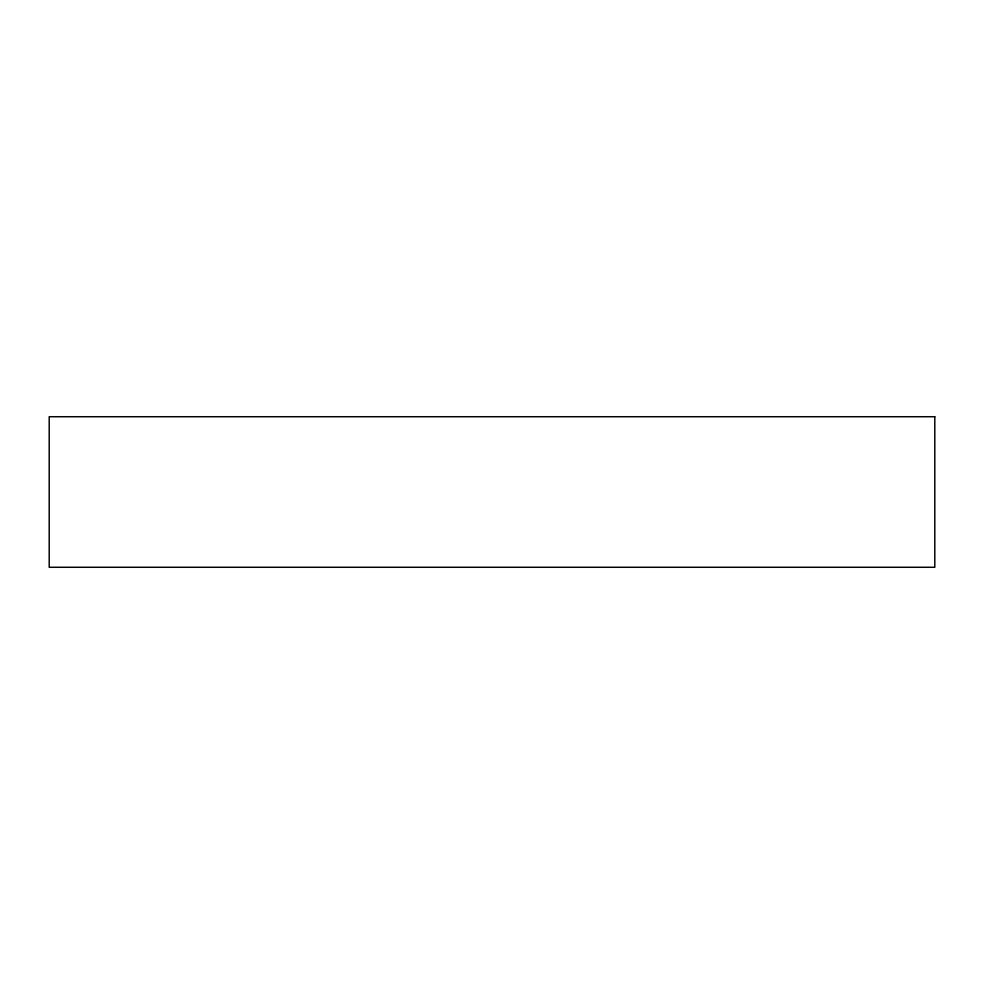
<?xml version="1.0" encoding="UTF-8"?>
<svg xmlns="http://www.w3.org/2000/svg" width="984" height="984" viewBox="0 0 984 984"><rect width="100%" height="100%" fill="white"/><g stroke="black" fill="none" stroke-linecap="round" stroke-linejoin="round"><path stroke-width="1.48" d="M934.8 416.724L49.2 416.724L49.2 567.276L934.8 567.276L934.8 416.724"/></g></svg>
